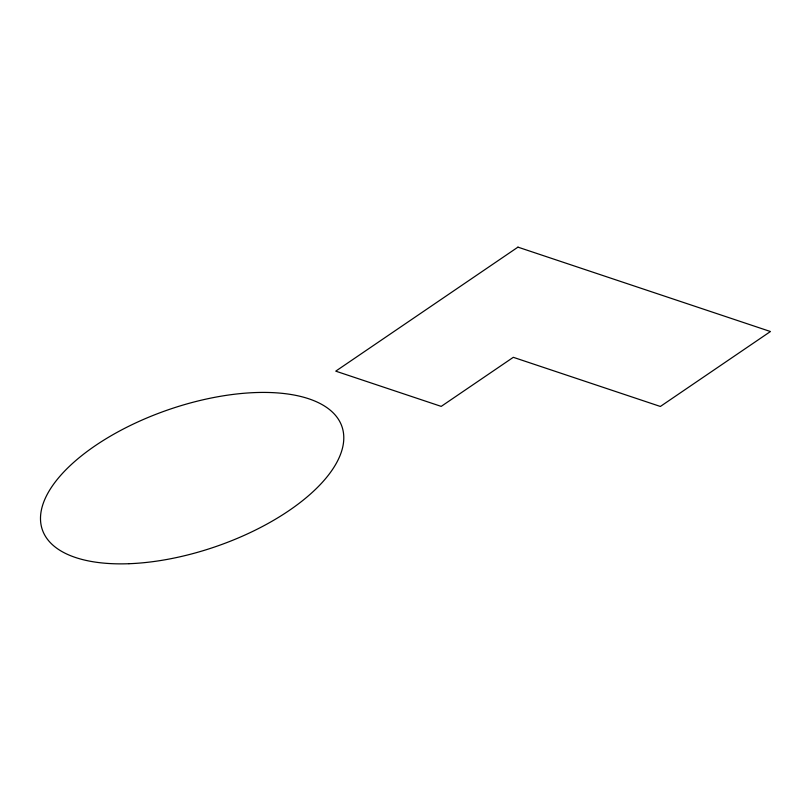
<?xml version="1.0" encoding="UTF-8"?>
<svg xmlns="http://www.w3.org/2000/svg" width="811" height="811" viewBox="0 0 811 811"><rect width="100%" height="100%" fill="white"/><g stroke="black" fill="none" stroke-linecap="round" stroke-linejoin="round"><path stroke-width="1.22" d="M517.945 247.142L335.754 371.154L441.214 406.392L513.312 357.316L660.367 406.463L770.45 331.527L517.945 247.142M128.959 563.716A158.429 72.412 -19 0 0 343.124 430.935A158.429 72.412 -19 0 0 104.366 439.785A158.429 72.412 -19 0 0 128.959 563.716"/></g></svg>
